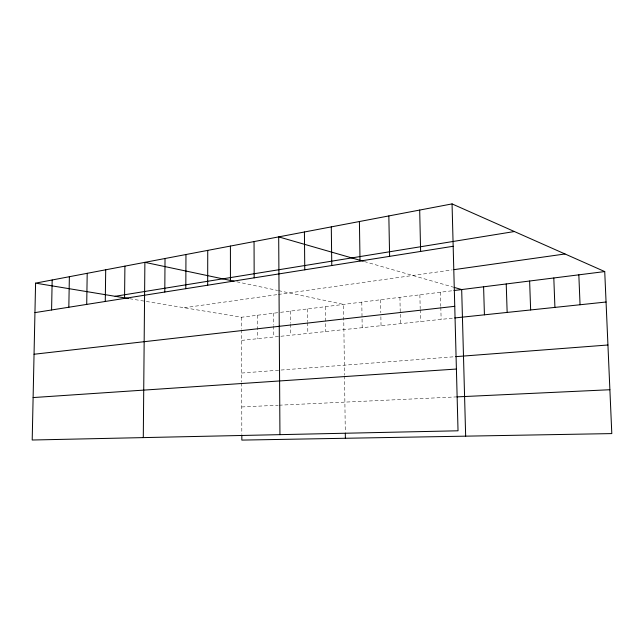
<?xml version="1.0" encoding="UTF-8"?>
<svg xmlns="http://www.w3.org/2000/svg" width="644" height="644" viewBox="0 0 644 644"><rect width="100%" height="100%" fill="white"/><g stroke="black" fill="none" stroke-linecap="round" stroke-linejoin="round"><path stroke-width="0.48" stroke-dasharray="3.22 2.42" d="M184.248 307.743L277.314 294.598M278.305 294.461L452.177 269.908M129.629 298.703L241.589 317.234L279.56 312.461M280.543 312.332L452.998 290.653M241.637 340.394L453.714 318.056M241.701 373.045L454.728 356.728M241.774 406.944L278.16 405.237M279.15 405.197L455.783 396.937M236.815 281.806L277.612 290.452M278.586 290.653L343.55 304.411L344.508 374.88M364.319 261.536L453.11 287.095M440.448 292.231L440.802 306.311M440.826 307.317L441.124 319.384M419.88 294.815L420.186 308.685M420.21 309.675L420.476 321.557M399.924 297.327L400.455 323.666M380.572 299.758L380.805 312.734M380.878 316.727L381.039 325.711M361.791 302.117L362.194 327.699M344.524 375.855L345.297 432.551M325.301 306.705L325.59 331.555M307.591 308.935L307.711 321.67M307.719 322.652L307.824 333.423M290.38 311.1L290.468 323.167M290.476 324.173L290.565 335.242M273.66 313.201L273.724 325.107M273.732 326.097L273.797 337.005M257.399 315.246L257.487 338.728M241.589 317.234L241.613 328.81M241.613 329.776L241.717 382.005M241.725 382.995L241.822 434.233"/><path stroke-width="0.97" d="M207.674 285.212L207.738 250.387M185.81 288.681L185.963 254.525M164.792 292.022L165.025 258.51M143.29 437.606L144.884 262.341L234.005 281.219M124.55 298.405L124.912 266.141M105.27 301.464L105.705 269.796M86.715 304.403L87.198 273.314M68.828 307.244L69.367 276.711M51.584 309.981L52.172 279.979M35.581 283.135L32.2 440.013L458.029 430.796L452.056 203.907L35.581 283.135L128.663 298.542M115.123 296.296L514.387 231.534M34.945 312.614L453.167 246.274M454.092 269.635L565.013 253.978M453.964 290.533L604.732 271.575L611.8 433.589L241.838 440.094L241.83 435.207M34.051 354.248L454.753 306.311M454.68 317.951L606.06 302.012M455.702 356.655L607.936 344.999M33.118 397.565L456.403 369.044M456.757 396.889L609.884 389.733M363.353 261.255L278.691 236.887L279.939 434.652M454.06 287.369L461.684 289.558L465.66 436.157M452.056 203.907L604.732 271.575M578.835 274.835L580.051 304.749M553.808 277.983L554.919 307.397M529.626 281.017L530.64 309.957M506.232 283.964L507.15 312.429M483.596 286.805L484.425 314.819M419.687 210.065L420.621 251.434M388.839 215.933L389.612 256.352M359.408 221.536L360.028 261.045M345.313 433.509L345.377 438.274M331.298 226.881L331.773 265.529M304.419 231.993L304.773 269.812M254.05 241.572L254.171 277.838M230.415 246.072L230.447 281.605"/></g></svg>
